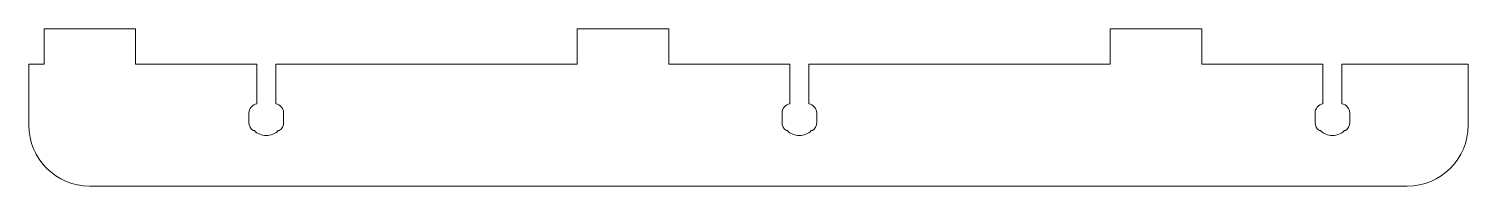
# Model space of a CAD drawing. Header units: millimetres. Extents: x -42 to 193, y -7 to 18.
import ezdxf

# ---------------------------------------------------------------- set-up
doc = ezdxf.new("R2010")
doc.units = ezdxf.units.MM

msp = doc.modelspace()

# ---------------------------------------------------------------- linework, layer by layer
at = {"color": 7, "linetype": 'Continuous', "lineweight": 15}
for p, q in [((-40, 18.36), (-25, 18.36)), ((-40, 18.36), (-40, 12.56)), ((-25, 18.36), (-25, 12.56)), ((47.3, 18.36), (62.3, 18.36)), ((47.3, 18.36), (47.3, 12.56)), ((62.3, 18.36), (62.3, 12.56)), ((134.6, 18.36), (149.6, 18.36)), ((134.6, 18.36), (134.6, 12.56)), ((149.6, 18.36), (149.6, 12.56)), ((-42.5, 12.56), (-42.5, 2.56)), ((-42.5, 12.56), (-40, 12.56)), ((-25, 12.56), (-5.15, 12.56)), ((-5.15, 6.06), (-5.15, 12.56)), ((-2.05, 12.56), (47.3, 12.56)), ((-2.05, 6.06), (-2.05, 12.56)), ((62.3, 12.56), (82.15, 12.56)), ((82.15, 6.06), (82.15, 12.56)), ((85.25, 12.56), (134.6, 12.56)), ((85.25, 6.06), (85.25, 12.56)), ((149.6, 12.56), (169.45, 12.56)), ((169.45, 6.06), (169.45, 12.56)), ((172.55, 12.56), (193.24, 12.56)), ((172.55, 6.06), (172.55, 12.56)), ((193.24, 12.56), (193.24, 2.56)), ((-6.44, 4.53), (-6.44, 2.98)), ((-0.76, 4.53), (-0.76, 2.98)), ((80.86, 4.53), (80.86, 2.98)), ((86.54, 4.53), (86.54, 2.98)), ((168.16, 4.53), (168.16, 2.98)), ((173.84, 4.53), (173.84, 2.98)), ((-5.73, 1.68), (-5.56, 1.68)), ((-1.47, 1.68), (-1.64, 1.68)), ((81.57, 1.68), (81.74, 1.68)), ((85.83, 1.68), (85.66, 1.68)), ((168.87, 1.68), (169.04, 1.68)), ((173.13, 1.68), (172.96, 1.68)), ((-32.5, -7.44), (183.24, -7.44))]:
    msp.add_line(p, q, dxfattribs=at)
for centre, radius, start, end in [((-4.89, 4.53), 1.55, 99.6439, 180), ((-2.31, 4.53), 1.55, 0, 80.3561), ((82.41, 4.53), 1.55, 99.6439, 180), ((84.99, 4.53), 1.55, 0, 80.3561), ((169.71, 4.53), 1.55, 99.6439, 180), ((172.29, 4.53), 1.55, 0, 80.3561), ((-32.5, 2.56), 10, 180, 270), ((-4.89, 2.98), 1.55, 180, 237.1336), ((-2.31, 2.98), 1.55, 302.8664, 0), ((82.41, 2.98), 1.55, 180, 237.1336), ((84.99, 2.98), 1.55, 302.8664, 0), ((169.71, 2.98), 1.55, 180, 237.1336), ((172.29, 2.98), 1.55, 302.8664, 0), ((183.24, 2.56), 10, 270, 0), ((-3.6, 3.64), 2.77, 224.989, 315.011), ((83.7, 3.64), 2.77, 224.989, 315.011), ((171, 3.64), 2.77, 224.989, 315.011)]:
    msp.add_arc(centre, radius, start, end, dxfattribs=at)

doc.saveas('drawing.dxf')
